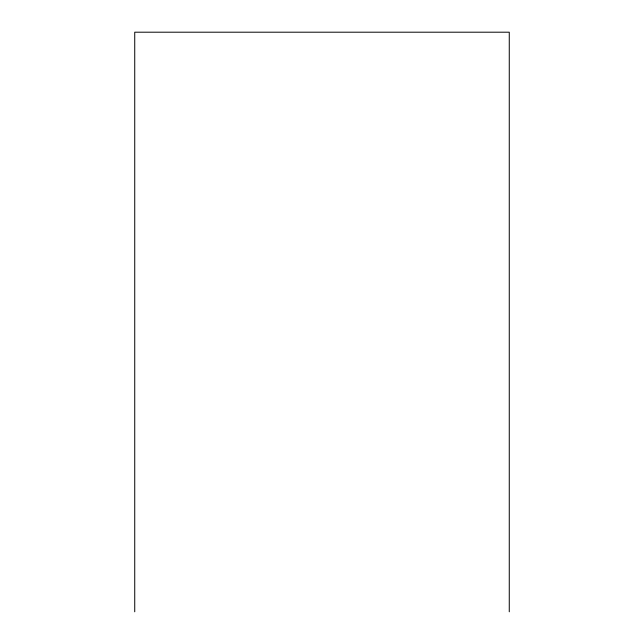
<?xml version="1.0" encoding="UTF-8"?>
<svg xmlns="http://www.w3.org/2000/svg" width="644" height="644" viewBox="0 0 644 644"><rect width="100%" height="100%" fill="white"/><g stroke="black" fill="none" stroke-linecap="round" stroke-linejoin="round"><path stroke-width="0.97" d="M509.267 611.8L509.267 32.2L134.733 32.2L134.733 611.8"/></g></svg>
